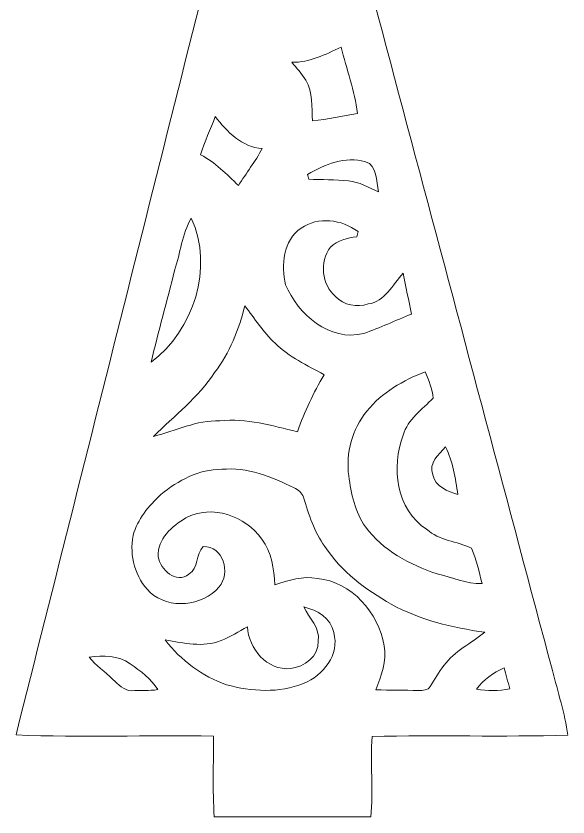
# Model space of a CAD drawing. Header units: centimetres. Extents: x -14 to 14, y -15.9 to 15.9.
# Drawn here: x 2.74 to 14.05, y -15.91 to 0.5 of the extents above; entities that cross this region are included whole.
import ezdxf

# ---------------------------------------------------------------- set-up
doc = ezdxf.new("R2010")
doc.units = ezdxf.units.CM
doc.header["$MEASUREMENT"] = 0
doc.layers.add('Layer 1', color=7, linetype='Continuous')

msp = doc.modelspace()

# ---------------------------------------------------------------- linework, layer by layer
at = {"layer": 'Layer 1', "color": 251, "lineweight": 9}
for points, knots in [([(8.18886, 7.54602), (8.21355, 7.54532), (8.26295, 7.54426), (8.28764, 7.54391), (8.28764, 7.54391), (10.09139, 0.72188), (11.91667, -6.09414), (13.72747, -12.91404), (13.72747, -12.91404), (13.84072, -13.35395), (13.98077, -13.78999), (14.04744, -14.24084), (14.04744, -14.24084), (12.70971, -14.27612), (11.37127, -14.23625), (10.03388, -14.26271), (10.03388, -14.26271), (10.00249, -14.81199), (10.05541, -15.36479), (10.01237, -15.91336), (10.01237, -15.91336), (8.94204, -15.91124), (7.87172, -15.91477), (6.80174, -15.91089), (6.80174, -15.91089), (6.76682, -15.3602), (6.78551, -14.80811), (6.7901, -14.25707), (6.7901, -14.25707), (5.44108, -14.23802), (4.09029, -14.28282), (2.74198, -14.23484), (2.74198, -14.23484), (4.31854, -7.96951), (5.88805, -1.70206), (7.46285, 4.56364), (7.46285, 4.56364), (7.69991, 5.55882), (7.98072, 6.54413), (8.18886, 7.54602), (8.18886, 7.54602), (8.18886, 7.54602), (8.18886, 7.54602), (8.18886, 7.54602)], [0, 0, 0, 0, 0.08333333, 0.08333333, 0.08333333, 0.08333333, 0.16666667, 0.16666667, 0.16666667, 0.16666667, 0.25, 0.25, 0.25, 0.25, 0.33333333, 0.33333333, 0.33333333, 0.33333333, 0.41666667, 0.41666667, 0.41666667, 0.41666667, 0.5, 0.5, 0.5, 0.5, 0.58333333, 0.58333333, 0.58333333, 0.58333333, 0.66666667, 0.66666667, 0.66666667, 0.66666667, 0.75, 0.75, 0.75, 0.75, 0.83333333, 0.83333333, 0.83333333, 0.83333333, 1, 1, 1, 1]), ([(8.38959, -0.45217), (8.48731, -0.57176), (8.59526, -0.68394), (8.6764, -0.81694), (8.6764, -0.81694), (8.83092, -1.06741), (8.79529, -1.37433), (8.81363, -1.65514), (8.81363, -1.65514), (9.12372, -1.61774), (9.42994, -1.55424), (9.73756, -1.49886), (9.73756, -1.49886), (9.67759, -1.03425), (9.51566, -0.59116), (9.39889, -0.13996), (9.39889, -0.13996), (9.07963, -0.29553), (8.75684, -0.45781), (8.38959, -0.45217), (8.38959, -0.45217), (8.38959, -0.45217), (8.38959, -0.45217), (8.38959, -0.45217)], [0, 0, 0, 0, 0.14285714, 0.14285714, 0.14285714, 0.14285714, 0.28571429, 0.28571429, 0.28571429, 0.28571429, 0.42857143, 0.42857143, 0.42857143, 0.42857143, 0.57142857, 0.57142857, 0.57142857, 0.57142857, 0.71428571, 0.71428571, 0.71428571, 0.71428571, 1, 1, 1, 1]), ([(6.82432, -1.56624), (6.71707, -1.82377), (6.60595, -2.08024), (6.52375, -2.34729), (6.52375, -2.34729), (6.8222, -2.50392), (7.05997, -2.74134), (7.29563, -2.977), (7.29563, -2.977), (7.45897, -2.72476), (7.641, -2.48346), (7.78564, -2.21958), (7.78564, -2.21958), (7.36619, -2.19312), (7.06668, -1.87527), (6.82432, -1.56624), (6.82432, -1.56624), (6.82432, -1.56624), (6.82432, -1.56624), (6.82432, -1.56624)], [0, 0, 0, 0, 0.16666667, 0.16666667, 0.16666667, 0.16666667, 0.33333333, 0.33333333, 0.33333333, 0.33333333, 0.5, 0.5, 0.5, 0.5, 0.66666667, 0.66666667, 0.66666667, 0.66666667, 1, 1, 1, 1]), ([(8.71026, -2.75157), (8.71662, -2.77591), (8.73002, -2.82495), (8.73673, -2.84929), (8.73673, -2.84929), (9.00801, -2.8567), (9.2793, -2.85564), (9.55059, -2.88069), (9.55059, -2.88069), (9.77284, -2.9008), (9.96369, -3.02039), (10.16583, -3.10329), (10.16583, -3.10329), (10.1182, -2.89092), (10.14819, -2.56178), (9.89701, -2.48911), (9.89701, -2.48911), (9.48743, -2.37022), (9.06234, -2.54767), (8.71026, -2.75157), (8.71026, -2.75157), (8.71026, -2.75157), (8.71026, -2.75157), (8.71026, -2.75157)], [0, 0, 0, 0, 0.14285714, 0.14285714, 0.14285714, 0.14285714, 0.28571429, 0.28571429, 0.28571429, 0.28571429, 0.42857143, 0.42857143, 0.42857143, 0.42857143, 0.57142857, 0.57142857, 0.57142857, 0.57142857, 0.71428571, 0.71428571, 0.71428571, 0.71428571, 1, 1, 1, 1]), ([(8.58009, -3.85224), (8.21179, -4.09883), (8.16946, -4.61424), (8.26224, -5.00864), (8.26224, -5.00864), (8.52012, -5.61472), (9.1583, -6.18622), (9.86315, -6.00771), (9.86315, -6.00771), (10.19546, -5.892), (10.51543, -5.74136), (10.84281, -5.61225), (10.84281, -5.61225), (10.78672, -5.33285), (10.72639, -5.05415), (10.66889, -4.7751), (10.66889, -4.7751), (10.45405, -5.00864), (10.30094, -5.35507), (9.95416, -5.4034), (9.95416, -5.4034), (9.72486, -5.47749), (9.45745, -5.43304), (9.28881, -5.25206), (9.28881, -5.25206), (9.00096, -5.00582), (8.95298, -4.54157), (9.18051, -4.23959), (9.18051, -4.23959), (9.33221, -4.1073), (9.52766, -4.04874), (9.72345, -4.0251), (9.72345, -4.0251), (9.73086, -3.98947), (9.73862, -3.95384), (9.74672, -3.91856), (9.74672, -3.91856), (9.4123, -3.67373), (8.93286, -3.60494), (8.58009, -3.85224), (8.58009, -3.85224), (8.58009, -3.85224), (8.58009, -3.85224), (8.58009, -3.85224)], [0, 0, 0, 0, 0.08333333, 0.08333333, 0.08333333, 0.08333333, 0.16666667, 0.16666667, 0.16666667, 0.16666667, 0.25, 0.25, 0.25, 0.25, 0.33333333, 0.33333333, 0.33333333, 0.33333333, 0.41666667, 0.41666667, 0.41666667, 0.41666667, 0.5, 0.5, 0.5, 0.5, 0.58333333, 0.58333333, 0.58333333, 0.58333333, 0.66666667, 0.66666667, 0.66666667, 0.66666667, 0.75, 0.75, 0.75, 0.75, 0.83333333, 0.83333333, 0.83333333, 0.83333333, 1, 1, 1, 1]), ([(6.33255, -3.64516), (6.14099, -3.97359), (6.10994, -4.36306), (5.98929, -4.71831), (5.98929, -4.71831), (5.83372, -5.34484), (5.65698, -5.96644), (5.51057, -6.59473), (5.51057, -6.59473), (6.38441, -5.94315), (6.79645, -4.65728), (6.33255, -3.64516), (6.33255, -3.64516), (6.33255, -3.64516), (6.33255, -3.64516), (6.33255, -3.64516)], [0, 0, 0, 0, 0.2, 0.2, 0.2, 0.2, 0.4, 0.4, 0.4, 0.4, 0.6, 0.6, 0.6, 0.6, 1, 1, 1, 1]), ([(7.42616, -5.44432), (7.30974, -5.93363), (7.11466, -6.40459), (6.81056, -6.80922), (6.81056, -6.80922), (6.47754, -7.32004), (5.98471, -7.6894), (5.56067, -8.11766), (5.56067, -8.11766), (6.00976, -7.99879), (6.44156, -7.78536), (6.91781, -7.7977), (6.91781, -7.7977), (7.46179, -7.74373), (7.98461, -7.89507), (8.50601, -8.02101), (8.50601, -8.02101), (8.64959, -7.61426), (8.8362, -7.22585), (9.05176, -6.85261), (9.05176, -6.85261), (8.70357, -6.66176), (8.33667, -6.4896), (8.04916, -6.2095), (8.04916, -6.2095), (7.80257, -5.98795), (7.635, -5.69797), (7.42616, -5.44432), (7.42616, -5.44432), (7.42616, -5.44432), (7.42616, -5.44432), (7.42616, -5.44432)], [0, 0, 0, 0, 0.11111111, 0.11111111, 0.11111111, 0.11111111, 0.22222222, 0.22222222, 0.22222222, 0.22222222, 0.33333333, 0.33333333, 0.33333333, 0.33333333, 0.44444444, 0.44444444, 0.44444444, 0.44444444, 0.55555556, 0.55555556, 0.55555556, 0.55555556, 0.66666667, 0.66666667, 0.66666667, 0.66666667, 0.77777778, 0.77777778, 0.77777778, 0.77777778, 1, 1, 1, 1]), ([(9.93088, -7.59979), (9.62396, -7.9621), (9.49344, -8.46057), (9.55799, -8.928), (9.55799, -8.928), (9.60597, -9.29031), (9.68394, -9.66672), (9.89842, -9.97082), (9.89842, -9.97082), (10.25437, -10.45165), (10.80718, -10.74763), (11.36598, -10.93178), (11.36598, -10.93178), (11.66937, -11.00939), (11.96994, -11.1378), (12.28885, -11.13392), (12.28885, -11.13392), (12.2257, -10.89051), (12.17807, -10.63192), (12.06977, -10.40826), (12.06977, -10.40826), (11.77238, -10.26186), (11.40972, -10.25304), (11.1522, -10.02091), (11.1522, -10.02091), (10.52778, -9.61592), (10.42265, -8.74491), (10.6696, -8.09192), (10.6696, -8.09192), (10.76979, -7.76842), (11.05836, -7.56134), (11.28802, -7.3338), (11.28802, -7.3338), (11.27426, -7.14436), (11.18924, -6.96797), (11.12397, -6.79229), (11.12397, -6.79229), (10.67489, -6.97079), (10.23391, -7.21315), (9.93088, -7.59979), (9.93088, -7.59979), (9.93088, -7.59979), (9.93088, -7.59979), (9.93088, -7.59979)], [0, 0, 0, 0, 0.08333333, 0.08333333, 0.08333333, 0.08333333, 0.16666667, 0.16666667, 0.16666667, 0.16666667, 0.25, 0.25, 0.25, 0.25, 0.33333333, 0.33333333, 0.33333333, 0.33333333, 0.41666667, 0.41666667, 0.41666667, 0.41666667, 0.5, 0.5, 0.5, 0.5, 0.58333333, 0.58333333, 0.58333333, 0.58333333, 0.66666667, 0.66666667, 0.66666667, 0.66666667, 0.75, 0.75, 0.75, 0.75, 0.83333333, 0.83333333, 0.83333333, 0.83333333, 1, 1, 1, 1]), ([(11.27955, -8.90436), (11.32506, -9.14637), (11.58435, -9.24445), (11.79284, -9.30795), (11.79284, -9.30795), (11.74134, -8.97598), (11.68912, -8.63484), (11.54096, -8.3304), (11.54096, -8.3304), (11.40126, -8.49162), (11.18254, -8.66166), (11.27955, -8.90436), (11.27955, -8.90436), (11.27955, -8.90436), (11.27955, -8.90436), (11.27955, -8.90436)], [0, 0, 0, 0, 0.2, 0.2, 0.2, 0.2, 0.4, 0.4, 0.4, 0.4, 0.6, 0.6, 0.6, 0.6, 1, 1, 1, 1]), ([(5.71095, -9.30795), (5.46048, -9.53831), (5.22906, -9.81383), (5.13875, -10.14897), (5.13875, -10.14897), (5.06008, -10.56137), (5.18496, -11.01504), (5.48623, -11.31208), (5.48623, -11.31208), (5.88381, -11.66979), (6.55903, -11.59712), (6.90017, -11.20131), (6.90017, -11.20131), (7.14499, -10.92332), (6.9873, -10.35076), (6.57314, -10.3751), (6.57314, -10.3751), (6.41862, -10.5335), (6.48389, -10.81784), (6.28386, -10.93919), (6.28386, -10.93919), (6.02492, -11.14274), (5.69472, -10.8517), (5.65627, -10.58183), (5.65627, -10.58183), (5.62593, -10.21635), (5.94767, -9.95635), (6.22283, -9.78314), (6.22283, -9.78314), (6.758, -9.50832), (7.44486, -9.7401), (7.774, -10.22411), (7.774, -10.22411), (7.98319, -10.49152), (8.02271, -10.83477), (8.04211, -11.16179), (8.04211, -11.16179), (8.32151, -11.06337), (8.61431, -10.97341), (8.91488, -11.02668), (8.91488, -11.02668), (9.6162, -11.10182), (10.17005, -11.72906), (10.28331, -12.40675), (10.28331, -12.40675), (10.34786, -12.72142), (10.21663, -13.01952), (10.11431, -13.3088), (10.11431, -13.3088), (10.40572, -13.31797), (10.69676, -13.3148), (10.98851, -13.32467), (10.98851, -13.32467), (11.07141, -13.31974), (11.17866, -13.31974), (11.22769, -13.24001), (11.22769, -13.24001), (11.32188, -13.09713), (11.39632, -12.9412), (11.5078, -12.81032), (11.5078, -12.81032), (11.72299, -12.51399), (12.06624, -12.35806), (12.34247, -12.12946), (12.34247, -12.12946), (11.67995, -12.03739), (11.01779, -11.87829), (10.42689, -11.55514), (10.42689, -11.55514), (9.90442, -11.25528), (9.40207, -10.88733), (9.06975, -10.37475), (9.06975, -10.37475), (8.84574, -10.07489), (8.73743, -9.71435), (8.62842, -9.36263), (8.62842, -9.36263), (8.60056, -9.27161), (8.52259, -9.20846), (8.43792, -9.17213), (8.43792, -9.17213), (7.98143, -8.94035), (7.47696, -8.74243), (6.95449, -8.79183), (6.95449, -8.79183), (6.48989, -8.79183), (6.0602, -9.01725), (5.71095, -9.30795), (5.71095, -9.30795), (5.71095, -9.30795), (5.71095, -9.30795), (5.71095, -9.30795)], [0, 0, 0, 0, 0.04166667, 0.04166667, 0.04166667, 0.04166667, 0.08333333, 0.08333333, 0.08333333, 0.08333333, 0.125, 0.125, 0.125, 0.125, 0.16666667, 0.16666667, 0.16666667, 0.16666667, 0.20833333, 0.20833333, 0.20833333, 0.20833333, 0.25, 0.25, 0.25, 0.25, 0.29166667, 0.29166667, 0.29166667, 0.29166667, 0.33333333, 0.33333333, 0.33333333, 0.33333333, 0.375, 0.375, 0.375, 0.375, 0.41666667, 0.41666667, 0.41666667, 0.41666667, 0.45833333, 0.45833333, 0.45833333, 0.45833333, 0.5, 0.5, 0.5, 0.5, 0.54166667, 0.54166667, 0.54166667, 0.54166667, 0.58333333, 0.58333333, 0.58333333, 0.58333333, 0.625, 0.625, 0.625, 0.625, 0.66666667, 0.66666667, 0.66666667, 0.66666667, 0.70833333, 0.70833333, 0.70833333, 0.70833333, 0.75, 0.75, 0.75, 0.75, 0.79166667, 0.79166667, 0.79166667, 0.79166667, 0.83333333, 0.83333333, 0.83333333, 0.83333333, 0.875, 0.875, 0.875, 0.875, 0.91666667, 0.91666667, 0.91666667, 0.91666667, 1, 1, 1, 1]), ([(8.63901, -11.60947), (8.74095, -11.84301), (8.97944, -12.03351), (8.93145, -12.31326), (8.93145, -12.31326), (8.94628, -12.61982), (8.64501, -12.84666), (8.36384, -12.87347), (8.36384, -12.87347), (7.88724, -12.9218), (7.50342, -12.46742), (7.4819, -12.01657), (7.4819, -12.01657), (7.30198, -12.11112), (7.13476, -12.23318), (6.94109, -12.29986), (6.94109, -12.29986), (6.56926, -12.44979), (6.17627, -12.34889), (5.79879, -12.28786), (5.79879, -12.28786), (6.11559, -12.7052), (6.55938, -13.03081), (7.05433, -13.20508), (7.05433, -13.20508), (7.56409, -13.34902), (8.13207, -13.37971), (8.63265, -13.18074), (8.63265, -13.18074), (9.02989, -13.0107), (9.37984, -12.59478), (9.2493, -12.13722), (9.2493, -12.13722), (9.19111, -11.83666), (8.91065, -11.68002), (8.63901, -11.60947), (8.63901, -11.60947), (8.63901, -11.60947), (8.63901, -11.60947), (8.63901, -11.60947)], [0, 0, 0, 0, 0.09090909, 0.09090909, 0.09090909, 0.09090909, 0.18181818, 0.18181818, 0.18181818, 0.18181818, 0.27272727, 0.27272727, 0.27272727, 0.27272727, 0.36363636, 0.36363636, 0.36363636, 0.36363636, 0.45454545, 0.45454545, 0.45454545, 0.45454545, 0.54545455, 0.54545455, 0.54545455, 0.54545455, 0.63636364, 0.63636364, 0.63636364, 0.63636364, 0.72727273, 0.72727273, 0.72727273, 0.72727273, 0.81818182, 0.81818182, 0.81818182, 0.81818182, 1, 1, 1, 1]), ([(4.23916, -12.63993), (4.37922, -12.81456), (4.5676, -12.93909), (4.72529, -13.09607), (4.72529, -13.09607), (4.8343, -13.1952), (4.94754, -13.32326), (5.10629, -13.32714), (5.10629, -13.32714), (5.28621, -13.32573), (5.46895, -13.32891), (5.64851, -13.30562), (5.64851, -13.30562), (5.50881, -13.08373), (5.29079, -12.92568), (5.08195, -12.7754), (5.08195, -12.7754), (4.83606, -12.60219), (4.52527, -12.60148), (4.23916, -12.63993), (4.23916, -12.63993), (4.23916, -12.63993), (4.23916, -12.63993), (4.23916, -12.63993)], [0, 0, 0, 0, 0.14285714, 0.14285714, 0.14285714, 0.14285714, 0.28571429, 0.28571429, 0.28571429, 0.28571429, 0.42857143, 0.42857143, 0.42857143, 0.42857143, 0.57142857, 0.57142857, 0.57142857, 0.57142857, 0.71428571, 0.71428571, 0.71428571, 0.71428571, 1, 1, 1, 1]), ([(12.17137, -13.29645), (12.3975, -13.32961), (12.63139, -13.33632), (12.85576, -13.28622), (12.85576, -13.28622), (12.81625, -13.14194), (12.77921, -12.99977), (12.73758, -12.85795), (12.73758, -12.85795), (12.51851, -12.95849), (12.31354, -13.0989), (12.17137, -13.29645)], [0, 0, 0, 0, 0.25, 0.25, 0.25, 0.25, 0.5, 0.5, 0.5, 0.5, 1, 1, 1, 1])]:
    msp.add_open_spline(points, degree=3, knots=knots, dxfattribs=at)

doc.saveas('drawing.dxf')
